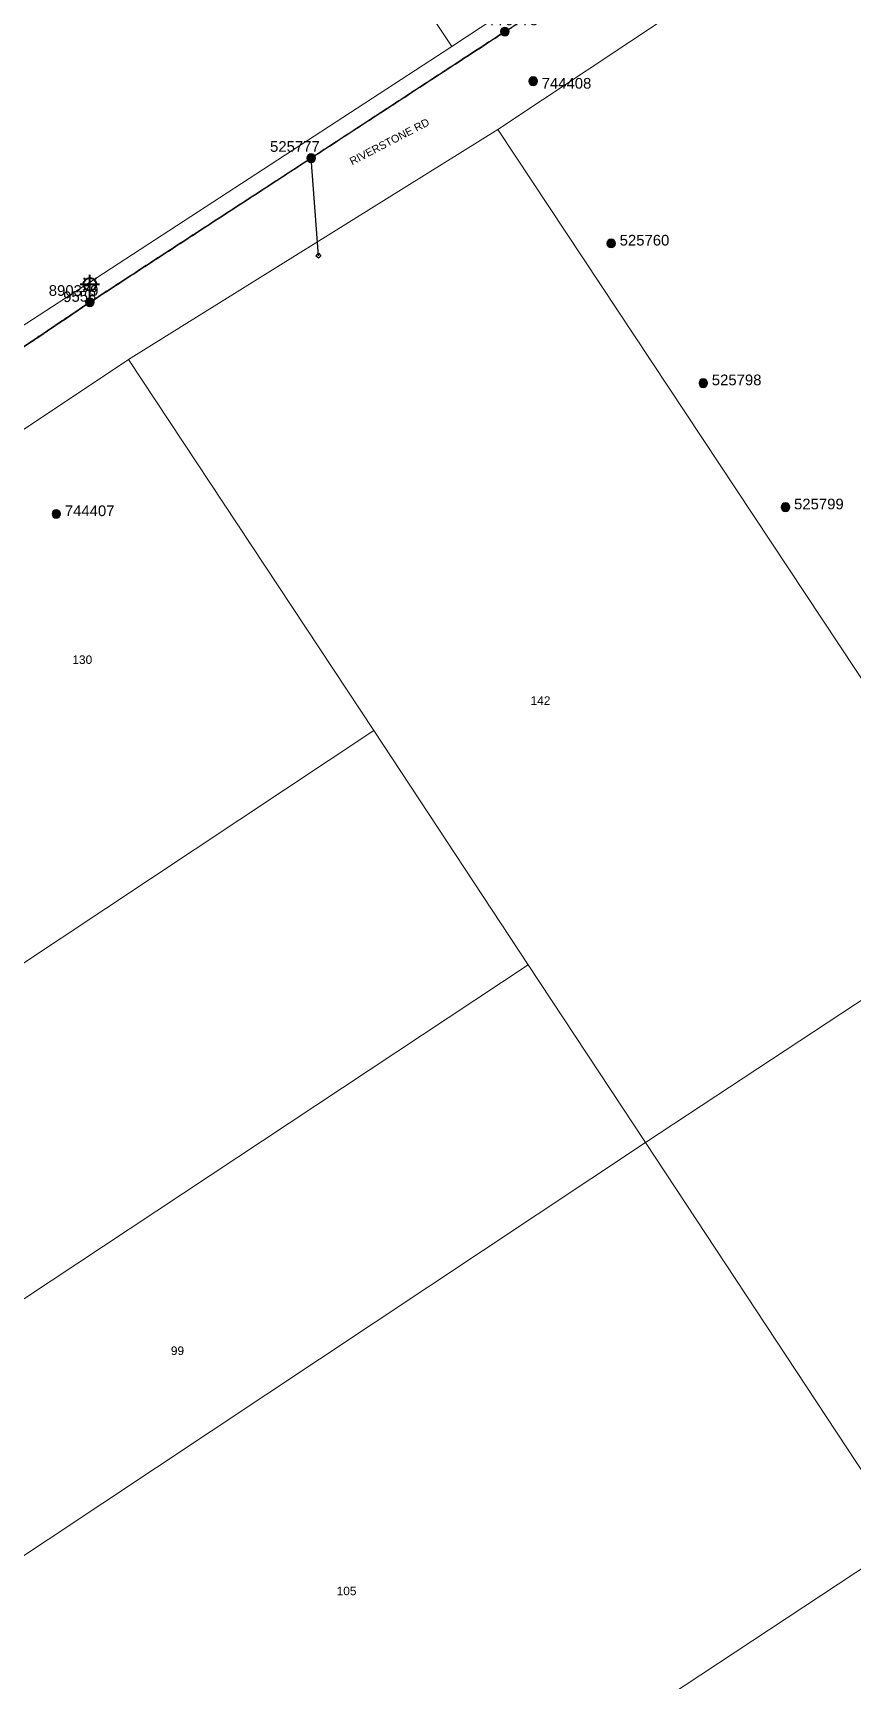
# Model space of a CAD drawing. Header units: metres. Extents: x 302064 to 305578, y 6265466 to 6271990.
# Drawn here: x 303192.6 to 303384.7, y 6270989.3 to 6271375.5 of the extents above; entities that cross this region are included whole.
import ezdxf
from ezdxf.enums import TextEntityAlignment as Align

# ---------------------------------------------------------------- set-up
doc = ezdxf.new("R2010")
doc.units = ezdxf.units.M
doc.linetypes.add('Cable Exist OH', pattern=[1, 1, 0])
doc.layers.get('0').update_dxf_attribs({"color": 6})
for name, color, linetype in [('_User_LV_Exist', 7, 'Continuous'), ('Equip_SP_SL_EXT', 7, 'Continuous'), ('Mains_HV_EXT', 1, 'Continuous'), ('Mains_LV_EXT', 5, 'Continuous'), ('Services_SP_EXT', 7, 'Continuous'), ('SupportsOH_SP_TR_HV_LV_SL_EXT', 7, 'Continuous')]:
    doc.layers.add(name, color=color, linetype=linetype)
doc.layers.add('Cadastre Land Parcels_SP_EXT', color=7, linetype='Continuous', lineweight=5)
doc.layers.add('Cadastre Roads_SP_EXT', color=9, linetype='Continuous', lineweight=5)
doc.styles.add('iecARIAL', font='arial.ttf', dxfattribs={"height": 2})
doc.styles.add('POLE_LABEL', font='arial.ttf')
doc.styles.get("Standard").update_dxf_attribs({"font": 'arial.ttf'})

# ---------------------------------------------------------------- blocks, each defined once
blk = doc.blocks.new('SL_LANTERN_EXT')
at = {"lineweight": 40}
for p, q in [((-2.25, 4.22), (2.25, 4.22)), ((-1.46, 5.68), (-1.06, 5.28)), ((0, 1.97), (0, 6.47)), ((1.46, 5.68), (1.06, 5.28)), ((-1.46, 2.76), (-1.06, 3.16)), ((0, 0), (0, 2.72)), ((1.46, 2.76), (1.06, 3.16))]:
    blk.add_line(p, q, dxfattribs=at)
blk.add_circle((0, 4.22), 1.5, dxfattribs=at)
at = {"style": 'iecARIAL', "flags": 8}
blk.add_attdef('ASSET_NUM', (1.5, 1.5), '', height=2.5, dxfattribs=at)
for tag, p, height, flags in [('OPERATING_VOLTAGE', (0.98, -1.65), 0.2, 9), ('ORIENTATION', (0.98, -1.85), 0.2, 9), ('OWNED_BY', (0.98, -2.05), 0.2, 9), ('STATE', (0.98, -2.25), 0.2, 9), ('CONSTRUCTED_VOLTAGE', (0.98, -0.65), 0.2, 9), ('CONTROL_TYPE', (0.98, -0.85), 0.2, 9), ('LANTERN_PURPOSE', (0.98, -1.05), 0.2, 9), ('LANTERN_TYPE', (0.98, -1.25), 0.2, 9), ('NO_PHASES', (0.98, -1.45), 0.2, 9), ('USAGE', (0.98, -2.45), 0.2, 9), ('CEXIST', (0.98, -2.65), 0.2, 9), ('CNEW', (0.98, -2.85), 0.2, 9), ('CNUMBER', (0.98, -3.05), 0.2, 9), ('CREMOVE', (0.98, -3.25), 0.2, 9), ('CREPLACE', (0.98, -3.45), 0.2, 9), ('LKINGHEIGHT', (0.98, -3.65), 0.2, 9), ('LBRACKET', (0.98, -3.85), 0.2, 9), ('LBRACKETVOCAB', (0.98, -4.05), 0.2, 9), ('LNUMBER', (2.18, -3.25), 2.5, 8), ('LCATEGORY', (0.98, -4.25), 0.2, 9), ('LCHARGE1', (0.98, -4.45), 0.2, 9), ('LCHARGE1PERCENT', (0.98, -4.65), 0.2, 9), ('LCHARGE2', (0.98, -4.85), 0.2, 9), ('LCHARGE2PERCENT', (0.98, -5.05), 0.2, 9), ('LCHARGE3', (0.98, -5.25), 0.2, 9), ('LCHARGE3PERCENT', (0.98, -5.45), 0.2, 9), ('LEXIST', (0.98, -5.65), 0.2, 9), ('LLAMP', (0.98, -5.85), 0.2, 9), ('LLAMPVOCAB', (0.98, -6.05), 0.2, 9), ('LMAST', (0.98, -6.25), 0.2, 9), ('LMASTVOCAB', (0.98, -6.45), 0.2, 9), ('LNEW', (0.98, -6.65), 0.2, 9), ('LANTNUMBER', (0.98, -6.85), 0.2, 9), ('LOUTREACH', (0.98, -7.25), 0.2, 9), ('LOUTREACHVOCAB', (0.98, -7.45), 0.2, 9), ('LRATECODE', (0.98, -7.65), 0.2, 9), ('LREMOVE', (0.98, -7.85), 0.2, 9), ('STREETNAME', (0.98, -9.25), 0.2, 9), ('SUBURB', (0.98, -9.45), 0.2, 1), ('LREPLACE', (0.98, -8.05), 0.2, 9), ('LTYPE', (0.98, -8.25), 0.2, 9), ('LTYPEVOCAB', (0.98, -8.45), 0.2, 9), ('LEGEND', (0.98, -8.65), 0.2, 9), ('LOCATION', (0.98, -8.85), 0.2, 9), ('NOTES', (0.98, -9.05), 0.2, 9)]:
    blk.add_attdef(tag, p, '', height=height, dxfattribs=dict(flags=flags))
blk = doc.blocks.new('CCP_EXT')
blk.add_wipeout([(0, 0.57), (0.57, 0), (0, -0.57), (-0.57, 0)])
blk.add_lwpolyline([(-0.57, 0), (0, 0.57), (0.57, 0), (0, -0.57), (-0.57, 0)])
at = {"flags": 1}
blk.add_attdef('Z', (0, 0), '', height=0.2, dxfattribs=at)
at = {"flags": 9}
for tag, p in [('CCP_TYPE', (0, 0)), ('CONSTRUCTED_VOLTAGE', (0, -0.2)), ('OPERATING_VOLTAGE', (0, -0.6)), ('ORIENTATION', (0, -0.8)), ('OWNED_BY', (0, -1)), ('STATE', (0, -1.8)), ('NO_PHASES', (0, -0.4)), ('USAGE', (0, -1.2)), ('LEGEND', (0, -1.4)), ('LIFE_SUPPORT', (0, -1.6)), ('NOTES', (0, -2))]:
    blk.add_attdef(tag, text='', height=0.2, dxfattribs=at).set_placement(p, align=Align.MIDDLE_LEFT)
blk = doc.blocks.new('POLE_EXT')
blk.add_hatch(color=256).paths.add_polyline_path([(-1, 0, 1), (1, 0, 1)])
blk.add_lwpolyline([(-1, 0, 1), (1, 0, 1)], format="xyb", close=True)
for tag, height, flags, p in [('pNumber', 2.5, 8, (-17.84, 2.07)), ('OWNED_BY', 0.2, 9, (1.35, -0.4)), ('SPECIAL_USE', 0.2, 9, (1.35, -0.8)), ('STATE', 0.2, 9, (1.35, -1)), ('cLV', 0.2, 9, (1.35, -1.4)), ('hDepth', 0.2, 9, (1.35, -1.6)), ('hDia', 0.2, 9, (1.35, -1.8)), ('cHV', 0.2, 9, (1.35, -2)), ('cLinedev', 0.2, 9, (1.35, -3.4)), ('pExisting', 0.2, 9, (1.35, -3.8)), ('PARENT', 0.2, 9, (1.35, -0.6)), ('USAGE', 0.2, 9, (1.35, -1.2)), ('LBRACKET', 0.2, 9, (1.35, -2.2)), ('LExisting', 0.2, 9, (1.35, -2.4)), ('LANTNUMBER', 0.2, 9, (1.35, -2.6)), ('LOther', 0.2, 9, (1.35, -2.8)), ('LRemove', 0.2, 9, (1.35, -3)), ('LEGEND', 0.2, 9, (1.35, -3.2)), ('LOCATION', 0.2, 9, (1.35, -3.6)), ('pFooting', 0.2, 9, (1.35, -4.4)), ('pNew', 0.2, 9, (1.35, -4.6)), ('pRelocate', 0.2, 9, (1.35, -5)), ('pRemove', 0.2, 9, (1.35, -5.2)), ('pReplace', 0.2, 9, (1.35, -5.4)), ('pStay', 0.2, 9, (1.35, -5.6)), ('pType', 0.2, 9, (1.35, -5.8)), ('cspan', 0.2, 9, (1.35, -6)), ('STREETNAME', 0.2, 9, (1.35, -6.2)), ('SUBURB', 0.2, 9, (1.35, -6.4)), ('OPERATED_BY', 0.2, 9, (1.36, -7.01)), ('PFNUMBER', 0.2, 9, (1.35, -4)), ('NEWPFNUMBER', 0.2, 9, (1.35, -4.2)), ('NOTES', 0.2, 9, (1.35, -6.6)), ('MAINTAINED_BY', 0.2, 9, (1.36, -6.81))]:
    blk.add_attdef(tag, text='', height=height, dxfattribs=dict(flags=flags)).set_placement(p, align=Align.MIDDLE_LEFT)
at = {"style": 'POLE_LABEL'}
for tag, height, flags, p in [('STRUCTURE_PLANT_NUMBER', 0.2, 9, (1.35, 0.03)), ('ASSET_NUM', 2.5, 8, (2, 2)), ('STREET_CODE', 0.2, 9, (1.35, -0.2))]:
    blk.add_attdef(tag, text='', height=height, dxfattribs=dict(at, flags=flags)).set_placement(p, align=Align.MIDDLE_LEFT)
at = {"flags": 1}
blk.add_attdef('Z', (1.35, -7.33), '', height=0.2, dxfattribs=at)

msp = doc.modelspace()

# ---------------------------------------------------------------- linework, layer by layer
at = {"layer": '_User_LV_Exist', "linetype": 'Cable Exist OH'}
for points in [[(303303.382, 6271375.862), (303303.294, 6271375.804), (303257.858, 6271346.127)], [(303205.94, 6271312.347), (303167.667, 6271286.576)]]:
    msp.add_lwpolyline(points, dxfattribs=at)
at = {"layer": 'Cadastre Land Parcels_SP_EXT', "linetype": 'Continuous'}
for points in [[(303373.665, 6271427.154), (303285.007, 6271560.696), (303243.735, 6271533.367), (303202.179, 6271505.86), (303290.843, 6271372.288), (303331.229, 6271399.015), (303373.665, 6271427.154)], [(303505.398, 6271226.715), (303385.031, 6271408.289), (303301.62, 6271352.849), (303421.73, 6271171.618), (303505.398, 6271226.715)], [(303421.73, 6271171.618), (303301.62, 6271352.849), (303214.963, 6271298.922), (303272.516, 6271211.95), (303308.791, 6271156.973), (303336.271, 6271115.343), (303421.73, 6271171.618)], [(303272.516, 6271211.95), (303214.963, 6271298.922), (303131.131, 6271243.01), (303188.715, 6271156.278), (303272.516, 6271211.95)], [(303308.791, 6271156.973), (303272.516, 6271211.95), (303188.715, 6271156.278), (303121.793, 6271111.829), (303104.574, 6271100.392), (303122.59, 6271073.133), (303140.684, 6271045.758), (303308.791, 6271156.973)], [(303544.169, 6270986.875), (303421.73, 6271171.618), (303336.271, 6271115.343), (303397.629, 6271022.359), (303458.349, 6270930.203), (303544.169, 6270986.875)], [(303336.271, 6271115.343), (303308.791, 6271156.973), (303140.684, 6271045.758), (303168.249, 6271004.056), (303170.669, 6271005.366), (303336.271, 6271115.343)], [(303397.629, 6271022.359), (303336.271, 6271115.343), (303170.669, 6271005.366), (303181.722, 6270989.059), (303232.822, 6270913.667), (303397.629, 6271022.359)], [(303294.772, 6270822.308), (303458.349, 6270930.203), (303397.629, 6271022.359), (303232.822, 6270913.667), (303294.772, 6270822.308)]]:
    msp.add_lwpolyline(points, close=True, dxfattribs=at)
msp.add_lwpolyline([(303188.004, 6271305.378), (303209.233, 6271319.178), (303290.843, 6271372.288), (303202.179, 6271505.86)], dxfattribs=at)
at = {"layer": 'Mains_LV_EXT', "linetype": 'Cable Exist OH'}
for points in [[(303303.382, 6271375.862), (303303.294, 6271375.804), (303257.858, 6271346.127)], [(303205.94, 6271312.347), (303164.163, 6271284.217)]]:
    msp.add_lwpolyline(points, dxfattribs=at)

# ---------------------------------------------------------------- block references
at = {"layer": 'Equip_SP_SL_EXT'}
ref = msp.add_blockref('SL_LANTERN_EXT', (303205.94, 6271312.347), dxfattribs=at)
ref.add_attrib('ASSET_NUM', '9558', dxfattribs={"layer": '0', "height": 2.5, "rotation": 1.66108, "style": 'iecARIAL'}).set_placement((303207.44, 6271313.847), align=Align.MIDDLE_RIGHT)
at = {"layer": 'SupportsOH_SP_TR_HV_LV_SL_EXT'}
ref = msp.add_blockref('POLE_EXT', (303303.294, 6271375.804), dxfattribs=at)
ref.add_attrib('ASSET_NUM', '770775', dxfattribs={"layer": '0', "height": 2.5, "style": 'POLE_LABEL'}).set_placement((303305.294, 6271376.554), align=Align.BOTTOM_CENTER)
ref = msp.add_blockref('POLE_EXT', (303309.926, 6271364.192), dxfattribs=at)
ref.add_attrib('ASSET_NUM', '744408', dxfattribs={"layer": '0', "height": 2.5, "style": 'POLE_LABEL'}).set_placement((303311.926, 6271364.942), align=Align.TOP_LEFT)
ref = msp.add_blockref('POLE_EXT', (303257.858, 6271346.127), dxfattribs=at)
ref.add_attrib('ASSET_NUM', '525777', dxfattribs={"layer": '0', "height": 2.5, "rotation": 359.99694, "style": 'POLE_LABEL'}).set_placement((303259.858, 6271346.877), align=Align.BOTTOM_RIGHT)
ref = msp.add_blockref('POLE_EXT', (303328.224, 6271326.155), dxfattribs=at)
ref.add_attrib('ASSET_NUM', '525760', dxfattribs={"layer": '0', "height": 2.5, "style": 'POLE_LABEL'}).set_placement((303330.224, 6271326.905), align=Align.MIDDLE_LEFT)
ref = msp.add_blockref('POLE_EXT', (303205.94, 6271312.347), dxfattribs=at)
ref.add_attrib('ASSET_NUM', '890379', dxfattribs={"layer": '0', "height": 2.5, "rotation": 359.94419, "style": 'POLE_LABEL'}).set_placement((303207.94, 6271313.097), align=Align.BOTTOM_RIGHT)
ref = msp.add_blockref('POLE_EXT', (303349.838, 6271293.398), dxfattribs=at)
ref.add_attrib('ASSET_NUM', '525798', dxfattribs={"layer": '0', "height": 2.5, "style": 'POLE_LABEL'}).set_placement((303351.838, 6271294.148), align=Align.MIDDLE_LEFT)
ref = msp.add_blockref('POLE_EXT', (303198.059, 6271262.708), dxfattribs=at)
ref.add_attrib('ASSET_NUM', '744407', dxfattribs={"layer": '0', "height": 2.5, "style": 'POLE_LABEL'}).set_placement((303200.059, 6271263.458), align=Align.MIDDLE_LEFT)
ref = msp.add_blockref('POLE_EXT', (303369.128, 6271264.291), dxfattribs=at)
ref.add_attrib('ASSET_NUM', '525799', dxfattribs={"layer": '0', "height": 2.5, "style": 'POLE_LABEL'}).set_placement((303371.128, 6271265.041), align=Align.MIDDLE_LEFT)

# ---------------------------------------------------------------- texts
at = {"layer": 'Cadastre Land Parcels_SP_EXT'}
for s, p in [('130', (303201.831, 6271227.54)), ('142', (303309.315, 6271217.943)), ('99', (303224.933, 6271065.499)), ('105', (303263.823, 6271009.159))]:
    msp.add_text(s, height=2, dxfattribs=at).set_placement(p)
at = {"layer": 'Cadastre Roads_SP_EXT'}
msp.add_text('RIVERSTONE RD', height=1.8, rotation=27.47158, dxfattribs=at).set_placement((303267.451, 6271344.451))

# ---------------------------------------------------------------- next in the draw order: block references
at = {"layer": 'Services_SP_EXT'}
msp.add_blockref('CCP_EXT', (303259.543, 6271323.253), dxfattribs=at)

# ---------------------------------------------------------------- next in the draw order: block references
msp.add_blockref('CCP_EXT', (303259.543, 6271323.253), dxfattribs=at)

# ---------------------------------------------------------------- next in the draw order: linework, layer by layer
at = {"layer": '_User_LV_Exist', "linetype": 'Cable Exist OH'}
msp.add_lwpolyline([(303257.858, 6271346.127), (303205.94, 6271312.347)], dxfattribs=at)
at = {"layer": 'Cadastre Roads_SP_EXT', "linetype": 'Continuous'}
msp.add_lwpolyline([(303119.257, 6271235.087), (303131.131, 6271243.01), (303214.963, 6271298.922), (303301.62, 6271352.849), (303385.031, 6271408.289), (303469.781, 6271464.564), (303489.782, 6271477.852), (303478.108, 6271496.357), (303457.766, 6271482.88), (303415.589, 6271454.93), (303373.665, 6271427.154), (303331.229, 6271399.015), (303290.843, 6271372.288), (303209.233, 6271319.178), (303188.004, 6271305.378), (303162.446, 6271287.794), (303120.563, 6271260.067), (303118.781, 6271258.89), (303036.596, 6271204.61), (303041.655, 6271196.28), (303047.262, 6271187.046), (303119.257, 6271235.087)], close=True, dxfattribs=at)
at = {"layer": 'Mains_HV_EXT', "linetype": 'Cable Exist OH'}
msp.add_lwpolyline([(303164.163, 6271284.217), (303205.94, 6271312.347), (303303.294, 6271375.804), (303379.387, 6271426.105)], dxfattribs=at)
at = {"layer": 'Mains_LV_EXT', "linetype": 'Cable Exist OH'}
msp.add_lwpolyline([(303257.858, 6271346.127), (303205.94, 6271312.347)], dxfattribs=at)
at = {"layer": 'Services_SP_EXT'}
msp.add_lwpolyline([(303259.543, 6271323.253), (303257.858, 6271346.127)], dxfattribs=at)

doc.saveas('drawing.dxf')
